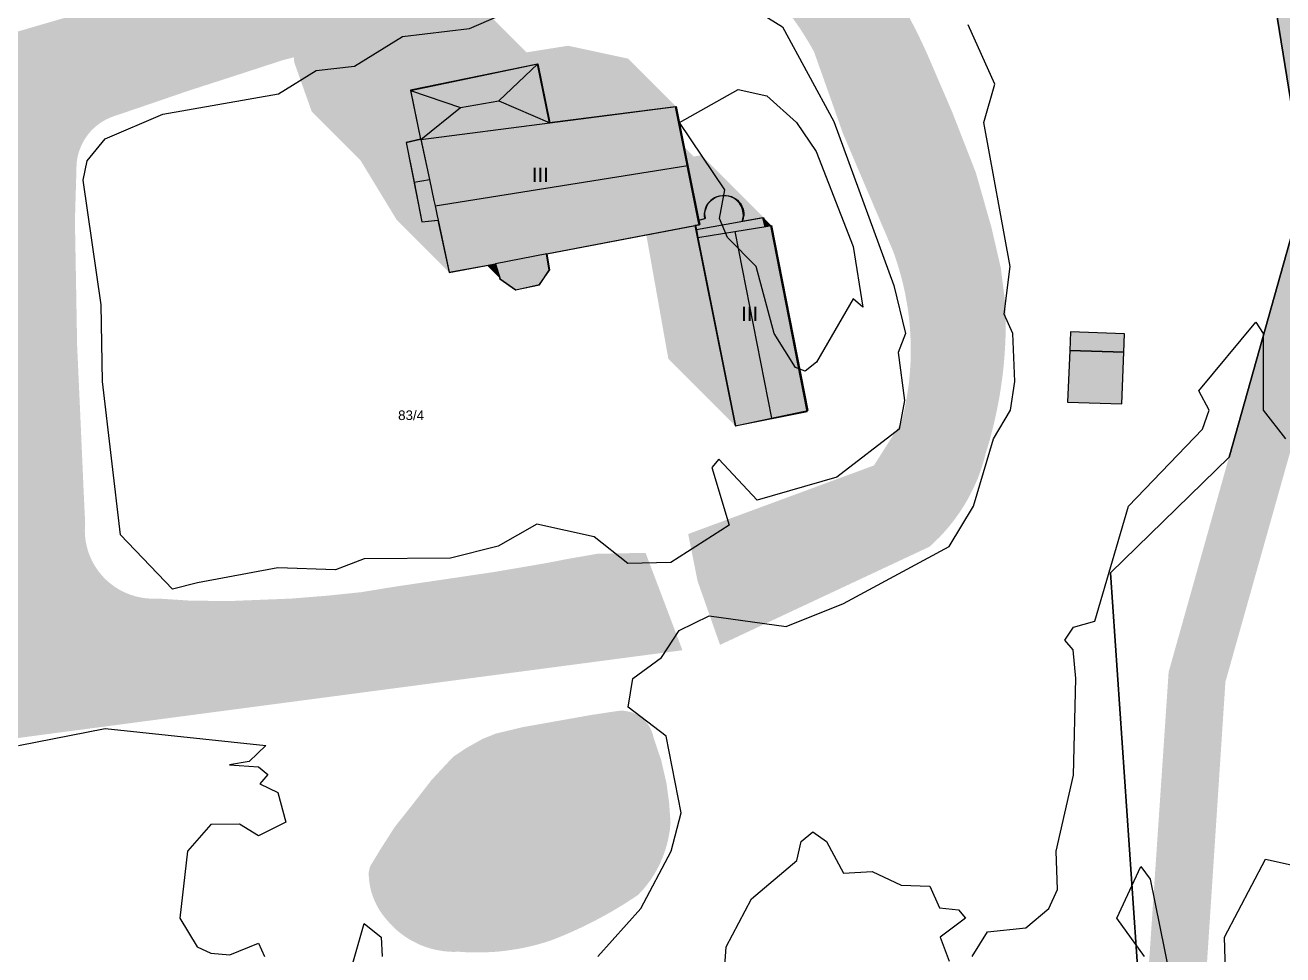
# Model space of a CAD drawing. Header units: millimetres. Extents: x 238 to 3518, y -74 to 2735.
# Drawn here: x 1903.1 to 2034.3, y 1405.4 to 1502.4 of the extents above; entities that cross this region are included whole.
import ezdxf
from ezdxf.enums import TextEntityAlignment as Align

# ---------------------------------------------------------------- set-up
doc = ezdxf.new("R2010")
doc.units = ezdxf.units.MM
for name, color, linetype in [('LP_Flurstueck_bez', 7, 'Continuous'), ('LP_Flurstuecke', 8, 'Continuous'), ('LP_Gebaeude_Dachaufsicht', 9, 'Continuous'), ('LP_Gebaeude_Dachschatten', 253, 'Continuous'), ('LP_Gebaeude_F', 254, 'Continuous'), ('LP_Gebaeude_Geschosszahl', 7, 'Continuous'), ('LP_Gebaeude_Schatten', 7, 'Continuous'), ('LP_Gebaeude_U', 7, 'Continuous'), ('LP_Topographie_Hoehenlinien', 8, 'Continuous'), ('LP_Verkehr_Gewaesser', 150, 'Continuous'), ('LP_Verkehr_Strassen', 9, 'Continuous'), ('LP_Verkehr_Strassennamen', 7, 'Continuous')]:
    doc.layers.add(name, color=color, linetype=linetype)
doc.styles.get("Standard").update_dxf_attribs({"font": 'arial.ttf'})

msp = doc.modelspace()

# ---------------------------------------------------------------- hatches: boundary and pattern name
at = {"layer": 'LP_Gebaeude_Dachschatten'}
for points in [[(1948.55, 1493.81), (1952.54, 1494.49), (1956.61, 1498.35), (1943.33, 1495.57)], [(1948.55, 1493.81), (1943.33, 1495.57), (1944.38, 1490.5), (1944.4, 1490.51), (1944.41, 1490.47)], [(1972.25, 1487.74), (1971.01, 1493.9), (1957.84, 1492.2), (1944.41, 1490.47), (1945.3, 1486.28), (1945.76, 1484.11), (1945.89, 1483.54)], [(1945.3, 1486.28), (1944.4, 1490.51), (1944.38, 1490.5), (1942.88, 1490.15), (1943.7, 1486.01)], [(1977.14, 1480.85), (1973.3, 1480.22), (1977.21, 1460.57), (1980.98, 1461.37)]]:
    msp.add_hatch(color=253, dxfattribs=at).paths.add_polyline_path(points)
at = {"layer": 'LP_Gebaeude_F'}
for points in [[(1942.86, 1490.15), (1944.5, 1481.88), (1946.19, 1482.04), (1947.34, 1476.6), (1952.17, 1477.48), (1952.65, 1475.91), (1954.27, 1474.78), (1956.76, 1475.3), (1957.79, 1476.81), (1957.51, 1478.52), (1972.98, 1481.48), (1973.41, 1481.56), (1973.32, 1482.01), (1970.94, 1493.88), (1957.82, 1492.19), (1956.55, 1498.32), (1943.31, 1495.59), (1944.36, 1490.5)], [(1972.98, 1481.48), (1977.17, 1460.58), (1984.7, 1462.09), (1980.9, 1481.44), (1980.31, 1481.34), (1980.08, 1482.29), (1977.91, 1481.91), (1977.99, 1482.18), (1978.03, 1482.48), (1978.02, 1482.77), (1977.98, 1483.03), (1977.92, 1483.26), (1977.83, 1483.47), (1977.73, 1483.65), (1977.62, 1483.8), (1977.5, 1483.95), (1977.36, 1484.09), (1977.18, 1484.23), (1976.97, 1484.36), (1976.73, 1484.47), (1976.46, 1484.55), (1976.16, 1484.59), (1975.88, 1484.59), (1975.85, 1484.59), (1975.54, 1484.55), (1975.27, 1484.47), (1975.03, 1484.37), (1974.82, 1484.24), (1974.64, 1484.1), (1974.5, 1483.96), (1974.37, 1483.82), (1974.26, 1483.67), (1974.16, 1483.49), (1974.07, 1483.28), (1974, 1483.05), (1973.96, 1482.79), (1973.95, 1482.51), (1973.99, 1482.2), (1973.99, 1482.18), (1973.32, 1482.01), (1973.41, 1481.56)], [(2012.06, 1468.46), (2017.72, 1468.26), (2017.79, 1470.17), (2012.13, 1470.39)], [(2011.85, 1463.07), (2017.51, 1462.87), (2017.72, 1468.26), (2012.06, 1468.46)]]:
    msp.add_hatch(color=254, dxfattribs=at).paths.add_polyline_path(points)
at = {"layer": 'LP_Gebaeude_Schatten'}
for points in [[(1971.01, 1493.9), (1957.84, 1492.2), (1956.61, 1498.35), (1943.33, 1495.57), (1944.38, 1490.5), (1942.88, 1490.15), (1943.7, 1486.01), (1944.52, 1481.88), (1946.2, 1482.04), (1946.21, 1482.05), (1947.36, 1476.61), (1941.86, 1482.11), (1938.1, 1488.3), (1933.02, 1493.38), (1931.2, 1498.51), (1930.88, 1502.15), (1932.38, 1502.5), (1932.4, 1502.51), (1934.87, 1500.04), (1933.33, 1505.57), (1947.11, 1507.85), (1955.41, 1499.55), (1959.75, 1500.24), (1966.01, 1498.9), (1971.01, 1493.9)], [(1944.4, 1490.51), (1944.41, 1490.47), (1945.3, 1486.28), (1944.41, 1490.47), (1944.4, 1490.51)], [(1973.65, 1488.82), (1980.15, 1482.32), (1977.98, 1481.94), (1978.06, 1482.21), (1978.09, 1482.51), (1978.09, 1482.79), (1978.05, 1483.06), (1977.98, 1483.29), (1977.89, 1483.5), (1977.8, 1483.68), (1977.69, 1483.83), (1977.57, 1483.97), (1977.42, 1484.12), (1977.25, 1484.26), (1977.04, 1484.39), (1976.8, 1484.5), (1976.53, 1484.58), (1976.23, 1484.62), (1975.94, 1484.62), (1975.91, 1484.62), (1975.61, 1484.58), (1975.34, 1484.5), (1975.1, 1484.4), (1974.89, 1484.27), (1974.71, 1484.13), (1974.56, 1483.99), (1974.44, 1483.85), (1974.33, 1483.7), (1974.23, 1483.52), (1974.14, 1483.31), (1974.07, 1483.08), (1974.03, 1482.82), (1974.02, 1482.53), (1974.06, 1482.23), (1974.06, 1482.22), (1974.06, 1482.2), (1973.39, 1482.04), (1972.25, 1487.74), (1971.85, 1489.69), (1972.86, 1488.68), (1973.65, 1488.82)], [(1980.38, 1481.38), (1980.16, 1482.29), (1980.97, 1481.48), (1980.38, 1481.38)], [(1967.91, 1480.52), (1973.05, 1481.5), (1973.13, 1481.08), (1973.3, 1480.22), (1977.21, 1460.57), (1970.21, 1467.57), (1967.91, 1480.52)], [(1952.2, 1477.49), (1952.68, 1475.92), (1951.28, 1477.32), (1952.2, 1477.49)]]:
    msp.add_hatch(color=7, dxfattribs=at).paths.add_polyline_path(points)
at = {"layer": 'LP_Verkehr_Gewaesser'}
for points in [[(1877.69, 1424.75), (1971.68, 1437.17), (1967.84, 1447.33), (1962.83, 1447.24), (1959.94, 1446.74), (1957.35, 1446.24), (1952.08, 1445.34), (1949.24, 1444.92), (1945.66, 1444.39), (1941.86, 1443.83), (1938.18, 1443.23), (1934.6, 1442.86), (1930.87, 1442.56), (1924.39, 1442.3), (1920.3, 1442.35), (1916.92, 1442.57), (1916.74, 1442.56), (1916.16, 1442.56), (1915.61, 1442.61), (1915.07, 1442.7), (1914.57, 1442.82), (1914.1, 1442.97), (1913.65, 1443.15), (1913.24, 1443.34), (1912.86, 1443.55), (1912.5, 1443.78), (1912.18, 1444.01), (1911.88, 1444.25), (1911.61, 1444.49), (1911.37, 1444.73), (1911.13, 1444.99), (1910.9, 1445.27), (1910.67, 1445.57), (1910.45, 1445.9), (1910.24, 1446.26), (1910.04, 1446.65), (1909.86, 1447.07), (1909.7, 1447.52), (1909.57, 1448), (1909.46, 1448.51), (1909.39, 1449.04), (1909.36, 1449.6), (1909.38, 1450.18), (1909.4, 1450.36), (1909.24, 1453.78), (1908.86, 1462.36), (1908.56, 1468.97), (1908.45, 1475.35), (1908.33, 1481.95), (1908.49, 1487.41), (1908.49, 1487.6), (1908.52, 1488.07), (1908.58, 1488.51), (1908.67, 1488.92), (1908.79, 1489.3), (1908.93, 1489.66), (1909.08, 1489.99), (1909.24, 1490.3), (1909.41, 1490.58), (1909.58, 1490.83), (1909.77, 1491.08), (1909.99, 1491.33), (1910.23, 1491.57), (1910.5, 1491.82), (1910.8, 1492.06), (1911.13, 1492.28), (1911.49, 1492.5), (1911.89, 1492.69), (1912.32, 1492.86), (1912.5, 1492.92), (1915.93, 1494.09), (1920.19, 1495.55), (1925.02, 1497.11), (1930.05, 1498.75), (1936.45, 1500.39), (1942.13, 1501.6), (1947.79, 1502.67), (1953.65, 1503.61), (1961.3, 1504.59), (1969.61, 1505.37), (1976.31, 1505.66), (1976.44, 1505.67), (1976.96, 1505.67), (1977.47, 1505.64), (1977.95, 1505.59), (1978.41, 1505.51), (1978.85, 1505.42), (1979.27, 1505.31), (1979.66, 1505.19), (1980.04, 1505.06), (1980.41, 1504.91), (1980.78, 1504.74), (1981.17, 1504.55), (1981.56, 1504.32), (1981.95, 1504.07), (1982.35, 1503.79), (1982.74, 1503.48), (1983.14, 1503.13), (1983.23, 1503.05), (1983.55, 1502.6), (1983.97, 1501.99), (1984.36, 1501.38), (1984.74, 1500.76), (1985.12, 1500.12), (1985.39, 1499.64), (1986.2, 1497.36), (1988.42, 1491.08), (1991, 1485.02), (1993.6, 1478.93), (1993.78, 1478.44), (1994.06, 1477.61), (1994.31, 1476.79), (1994.53, 1475.98), (1994.73, 1475.18), (1994.9, 1474.4), (1995.04, 1473.63), (1995.17, 1472.88), (1995.27, 1472.14), (1995.35, 1471.42), (1995.41, 1470.7), (1995.45, 1470.01), (1995.48, 1469.31), (1995.49, 1468.6), (1995.48, 1467.87), (1995.46, 1467.13), (1995.41, 1466.36), (1995.35, 1465.58), (1995.26, 1464.79), (1995.14, 1463.98), (1995, 1463.15), (1994.84, 1462.31), (1994.64, 1461.46), (1994.51, 1460.95), (1991.65, 1456.45), (1972.28, 1449.3), (1973.26, 1444.39), (1975.6, 1437.73), (1997.44, 1447.97), (1997.51, 1448.03), (1998.02, 1448.51), (1998.51, 1448.99), (1998.96, 1449.48), (1999.38, 1449.96), (1999.78, 1450.45), (2000.15, 1450.94), (2000.49, 1451.42), (2000.81, 1451.9), (2001.11, 1452.37), (2001.39, 1452.85), (2001.66, 1453.36), (2001.93, 1453.89), (2002.19, 1454.44), (2002.44, 1455.01), (2002.67, 1455.62), (2002.89, 1456.24), (2003.09, 1456.9), (2003.27, 1457.57), (2003.29, 1457.67), (2003.45, 1458.18), (2003.73, 1459.12), (2003.97, 1460.05), (2004.2, 1460.97), (2004.4, 1461.87), (2004.58, 1462.77), (2004.74, 1463.65), (2004.88, 1464.51), (2005, 1465.36), (2005.11, 1466.22), (2005.2, 1467.09), (2005.27, 1467.98), (2005.33, 1468.89), (2005.37, 1469.82), (2005.39, 1470.76), (2005.39, 1471.72), (2005.37, 1472.7), (2005.36, 1473.24), (2004.88, 1477.05), (2003.92, 1481.22), (2002.29, 1486.96), (1999.84, 1493.25), (1997.52, 1498.65), (1997.17, 1499.45), (1996.72, 1500.43), (1996.26, 1501.4), (1995.79, 1502.33), (1995.31, 1503.25), (1994.82, 1504.13), (1994.32, 1505), (1993.82, 1505.84), (1993.31, 1506.66), (1992.79, 1507.48), (1992.25, 1508.29), (1991.68, 1509.11), (1991.09, 1509.94), (1990.47, 1510.76), (1989.83, 1511.59), (1989.16, 1512.42), (1988.47, 1513.25), (1987.9, 1513.91), (1987.73, 1514.07), (1987.2, 1514.56), (1986.67, 1515.01), (1986.14, 1515.43), (1985.6, 1515.82), (1985.08, 1516.19), (1984.55, 1516.52), (1984.03, 1516.84), (1983.52, 1517.12), (1983.01, 1517.39), (1982.49, 1517.64), (1981.95, 1517.88), (1981.39, 1518.12), (1980.81, 1518.34), (1980.2, 1518.55), (1979.57, 1518.74), (1978.92, 1518.92), (1978.24, 1519.08), (1977.53, 1519.22), (1977.3, 1519.26), (1977.05, 1519.3), (1976.63, 1519.41), (1976.24, 1519.54), (1975.88, 1519.69), (1975.54, 1519.86), (1975.24, 1520.04), (1974.96, 1520.23), (1974.71, 1520.43), (1974.49, 1520.62), (1974.27, 1520.83), (1974.06, 1521.07), (1973.85, 1521.33), (1973.64, 1521.62), (1973.45, 1521.94), (1973.27, 1522.29), (1973.11, 1522.67), (1972.98, 1523.08), (1972.92, 1523.33), (1972.88, 1523.48), (1972.76, 1524.05), (1972.68, 1524.61), (1972.64, 1525.15), (1972.64, 1525.68), (1972.67, 1526.18), (1972.72, 1526.66), (1972.8, 1527.12), (1972.9, 1527.55), (1973.02, 1527.96), (1973.15, 1528.35), (1973.29, 1528.71), (1973.44, 1529.05), (1973.61, 1529.38), (1973.8, 1529.72), (1974.02, 1530.07), (1974.26, 1530.42), (1974.53, 1530.77), (1974.84, 1531.12), (1975.18, 1531.46), (1975.55, 1531.8), (1975.96, 1532.13), (1976.4, 1532.45), (1976.89, 1532.74), (1977.41, 1533.01), (1977.54, 1533.07), (1980.69, 1534.4), (1990.37, 1538.5), (1993.2, 1539.62), (1988.57, 1542.82), (1975.83, 1536.67), (1972.84, 1534.66), (1971.07, 1533.01), (1970.3, 1531.99), (1969.75, 1531.18), (1969.12, 1529.91), (1968.64, 1528.52), (1968.22, 1527.86), (1968.2, 1527.83), (1967.94, 1527.54), (1967.67, 1527.28), (1967.39, 1527.06), (1967.12, 1526.87), (1966.84, 1526.72), (1966.57, 1526.6), (1966.31, 1526.51), (1966.06, 1526.43), (1965.81, 1526.38), (1965.54, 1526.33), (1965.24, 1526.31), (1964.93, 1526.31), (1964.6, 1526.34), (1964.25, 1526.4), (1963.89, 1526.49), (1963.52, 1526.63), (1963.49, 1526.64), (1962.36, 1527.17), (1961.28, 1527.74), (1960.43, 1528.5), (1959.71, 1529.24), (1957.74, 1527.18), (1958.72, 1526.34), (1960.81, 1524.83), (1963.78, 1523.18), (1966.31, 1522.03), (1967.49, 1521.71), (1968.38, 1521.33), (1968.81, 1520.6), (1968.82, 1520.44), (1968.81, 1520.25), (1968.78, 1520.08), (1968.74, 1519.91), (1968.67, 1519.73), (1968.6, 1519.59), (1968.08, 1518.75), (1967.17, 1517.96), (1965.7, 1517.24), (1962.56, 1516.24), (1952.45, 1513.96), (1934.03, 1510.41), (1925.25, 1508.14), (1917.65, 1506.19), (1899.07, 1500.76), (1898.75, 1500.62), (1898.34, 1500.41), (1897.96, 1500.19), (1897.62, 1499.96), (1897.3, 1499.72), (1897.01, 1499.48), (1896.75, 1499.23), (1896.51, 1498.98), (1896.28, 1498.72), (1896.05, 1498.44), (1895.84, 1498.13), (1895.62, 1497.79), (1895.42, 1497.43), (1895.23, 1497.03), (1895.06, 1496.61), (1894.95, 1496.28), (1893.15, 1491.61), (1887.67, 1493.5), (1887.52, 1489.53), (1891.8, 1488.19), (1891.2, 1459.48), (1881.95, 1433.63), (1880.07, 1429.71)], [(1938.96, 1414.01), (1938.97, 1413.67), (1939, 1413.23), (1939.06, 1412.81), (1939.13, 1412.41), (1939.22, 1412.03), (1939.33, 1411.68), (1939.45, 1411.35), (1939.58, 1411.02), (1939.74, 1410.68), (1939.92, 1410.34), (1940.13, 1409.99), (1940.37, 1409.64), (1940.64, 1409.29), (1940.85, 1409.04), (1940.91, 1408.97), (1941.27, 1408.56), (1941.64, 1408.19), (1942.01, 1407.86), (1942.39, 1407.56), (1942.76, 1407.29), (1943.14, 1407.05), (1943.5, 1406.84), (1943.87, 1406.65), (1944.22, 1406.48), (1944.58, 1406.33), (1944.96, 1406.19), (1945.37, 1406.06), (1945.8, 1405.95), (1946.25, 1405.86), (1946.73, 1405.78), (1947.22, 1405.73), (1947.74, 1405.7), (1948.28, 1405.71), (1948.38, 1405.71), (1948.44, 1405.71), (1949.17, 1405.66), (1949.89, 1405.64), (1950.59, 1405.64), (1951.27, 1405.66), (1951.93, 1405.69), (1952.57, 1405.74), (1953.2, 1405.81), (1953.82, 1405.9), (1954.46, 1406), (1955.11, 1406.12), (1955.78, 1406.27), (1956.46, 1406.44), (1957.14, 1406.63), (1957.85, 1406.85), (1957.9, 1406.87), (1958.63, 1407.15), (1959.48, 1407.5), (1960.3, 1407.86), (1961.1, 1408.23), (1961.88, 1408.61), (1962.64, 1409), (1963.39, 1409.4), (1964.15, 1409.82), (1964.91, 1410.27), (1965.68, 1410.74), (1966.45, 1411.24), (1967.09, 1411.67), (1967.19, 1411.78), (1967.58, 1412.2), (1967.93, 1412.63), (1968.25, 1413.05), (1968.54, 1413.48), (1968.8, 1413.9), (1969.03, 1414.31), (1969.25, 1414.72), (1969.43, 1415.13), (1969.61, 1415.53), (1969.77, 1415.97), (1969.92, 1416.42), (1970.06, 1416.89), (1970.18, 1417.39), (1970.28, 1417.92), (1970.37, 1418.46), (1970.42, 1419.03), (1970.44, 1419.18), (1970.29, 1421.29), (1970.02, 1423.27), (1969.47, 1425.68), (1968.66, 1428.1), (1968.61, 1428.33), (1968.49, 1428.68), (1968.34, 1429.01), (1968.18, 1429.3), (1967.99, 1429.56), (1967.8, 1429.78), (1967.6, 1429.98), (1967.4, 1430.14), (1967.21, 1430.28), (1967, 1430.41), (1966.77, 1430.53), (1966.52, 1430.64), (1966.24, 1430.73), (1965.93, 1430.8), (1965.59, 1430.85), (1965.24, 1430.86), (1964.86, 1430.83), (1964.63, 1430.79), (1962.12, 1430.41), (1955.04, 1429.15), (1952.2, 1428.47), (1950.86, 1427.93), (1949.13, 1426.96), (1947.82, 1426.09), (1947.01, 1425.24), (1945.5, 1423.61), (1943.51, 1421.04), (1941.67, 1418.72), (1940.24, 1416.48), (1939.11, 1414.62)]]:
    msp.add_hatch(color=150, dxfattribs=at).paths.add_polyline_path(points)
at = {"layer": 'LP_Verkehr_Strassen'}
msp.add_hatch(color=9, dxfattribs=at).paths.add_polyline_path([(1966.45, 1596.19), (1967.19, 1593.69), (1973.65, 1571.77), (1977.9, 1558.4), (1977.89, 1557.43), (1980.24, 1557.4), (1982.33, 1553.47), (1982.61, 1552.99), (1988.57, 1542.82), (1993.2, 1539.62), (2033.55, 1504.1), (2036.57, 1485.37), (2028.68, 1457.33), (2022.38, 1434.9), (2019.73, 1395.6), (2020.04, 1391.13), (2020.25, 1388.14), (2022.23, 1358.88), (2022.57, 1353.89), (2022.81, 1350.5), (2023.95, 1334.28), (2025.11, 1317.94), (2036.94, 1323.47), (2035.05, 1325.02), (2033.6, 1326.3), (2032.67, 1330.44), (2028.83, 1384.66), (2036.74, 1401.12), (2028.65, 1398.05), (2026.08, 1399.99), (2028.3, 1433.87), (2042.7, 1485.01), (2039.12, 1507.17), (1996.1, 1542.73), (1993.08, 1546.67), (1985.95, 1555.95), (1984.46, 1559.29), (1978.82, 1594.3), (1978.05, 1598.92)])

# ---------------------------------------------------------------- linework, layer by layer
at = {"layer": 'LP_Flurstuecke', "color": 8}
for points in [[(2033.55, 1504.1), (2036.57, 1485.37), (2028.68, 1457.33), (2016.33, 1445.26), (2019.73, 1395.6), (2020.04, 1391.13), (2020.25, 1388.14), (2022.23, 1358.88), (2022.57, 1353.89), (2022.81, 1350.5), (2023.95, 1334.28), (2025.11, 1317.94), (2036.94, 1323.47), (2042.02, 1325.84), (2032.67, 1330.44), (2028.83, 1384.66), (2036.74, 1401.12), (2038.69, 1405.18), (2037.61, 1451.08), (2045.76, 1484.96), (2043.21, 1509.77)], [(1881.22, 1380.31), (1928.56, 1358.17), (1928.13, 1366.39), (1970.54, 1368.56), (1971.17, 1389.99), (1985.59, 1388.91), (1987.43, 1389.03), (2020.04, 1391.13), (2019.73, 1395.6), (2016.33, 1445.26), (2028.68, 1457.33), (2036.57, 1485.37), (2033.55, 1504.1)]]:
    msp.add_lwpolyline(points, dxfattribs=at)
at = {"layer": 'LP_Gebaeude_Dachaufsicht', "color": 9}
for p, q in [((1943.33, 1495.57, 84.08), (1956.61, 1498.35, 84.08)), ((1952.54, 1494.49, 86.43), (1956.61, 1498.35, 84.08)), ((1956.61, 1498.35, 84.08), (1957.84, 1492.2, 84.08)), ((1943.33, 1495.57, 84.08), (1944.38, 1490.5, 84.07)), ((1943.33, 1495.57, 84.08), (1948.55, 1493.81, 86.43)), ((1944.41, 1490.47, 84.08), (1948.55, 1493.81, 86.43)), ((1948.55, 1493.81, 86.43), (1952.54, 1494.49, 86.43)), ((1952.54, 1494.49, 86.43), (1957.84, 1492.2, 84.08)), ((1957.84, 1492.2, 79.13), (1971.01, 1493.9, 79.13)), ((1971.01, 1493.9, 79.13), (1972.25, 1487.74, 89.33)), ((1944.41, 1490.47, 79.13), (1957.84, 1492.2, 79.13)), ((1944.41, 1490.47, 84.08), (1957.84, 1492.2, 84.08)), ((1942.88, 1490.15, 87.58), (1944.38, 1490.5, 87.58)), ((1942.88, 1490.15, 87.58), (1943.7, 1486.01, 89.42)), ((1944.38, 1490.5, 84.07), (1944.4, 1490.51, 84.08)), ((1944.38, 1490.5, 87.58), (1944.4, 1490.51, 87.58)), ((1944.4, 1490.51, 84.08), (1944.41, 1490.47, 84.08)), ((1944.4, 1490.51, 87.58), (1945.3, 1486.28, 89.42)), ((1944.41, 1490.47, 79.13), (1945.3, 1486.28, 85.3)), ((1945.89, 1483.54, 89.33), (1972.25, 1487.74, 89.33)), ((1972.25, 1487.74, 89.33), (1973.39, 1482.04, 79.88)), ((1943.7, 1486.01, 89.42), (1945.3, 1486.28, 89.42)), ((1943.7, 1486.01, 89.42), (1944.52, 1481.88, 87.58)), ((1945.3, 1486.28, 89.42), (1945.76, 1484.11, 88.48)), ((1945.3, 1486.28, 85.3), (1945.76, 1484.11, 88.48)), ((1975.61, 1484.58, 88.64), (1975.91, 1484.62, 88.64)), ((1975.91, 1484.62, 88.64), (1975.94, 1484.62, 88.64)), ((1975.94, 1484.62, 88.64), (1976.23, 1484.62, 88.64)), ((1976.23, 1484.62, 88.64), (1976.53, 1484.58, 88.64)), ((1945.76, 1484.11, 88.48), (1945.89, 1483.54, 89.33)), ((1945.76, 1484.11, 88.48), (1945.89, 1483.54, 88.23)), ((1945.89, 1483.54, 88.23), (1946.11, 1482.49, 87.78)), ((1945.89, 1483.54, 89.33), (1946.11, 1482.49, 87.78)), ((1974.07, 1483.08, 88.64), (1974.14, 1483.31, 88.64)), ((1974.14, 1483.31, 88.64), (1974.23, 1483.52, 88.64)), ((1974.23, 1483.52, 88.64), (1974.33, 1483.7, 88.64)), ((1974.33, 1483.7, 88.64), (1974.44, 1483.85, 88.64)), ((1974.44, 1483.85, 88.64), (1974.56, 1483.99, 88.64)), ((1974.56, 1483.99, 88.64), (1974.71, 1484.13, 88.64)), ((1974.71, 1484.13, 88.64), (1974.89, 1484.27, 88.64)), ((1974.89, 1484.27, 88.64), (1975.1, 1484.4, 88.64)), ((1975.1, 1484.4, 88.64), (1975.34, 1484.5, 88.64)), ((1975.34, 1484.5, 88.64), (1975.61, 1484.58, 88.64)), ((1976.53, 1484.58, 88.64), (1976.8, 1484.5, 88.64)), ((1976.8, 1484.5, 88.64), (1977.04, 1484.39, 88.64)), ((1977.04, 1484.39, 88.64), (1977.25, 1484.26, 88.64)), ((1977.25, 1484.26, 88.64), (1977.42, 1484.12, 88.64)), ((1977.42, 1484.12, 88.64), (1977.57, 1483.97, 88.64)), ((1977.57, 1483.97, 88.64), (1977.69, 1483.83, 88.64)), ((1977.69, 1483.83, 88.64), (1977.8, 1483.68, 88.64)), ((1977.8, 1483.68, 88.64), (1977.89, 1483.5, 88.64)), ((1977.89, 1483.5, 88.64), (1977.98, 1483.29, 88.64)), ((1944.52, 1481.88, 87.58), (1946.2, 1482.04, 87.58)), ((1946.11, 1482.49, 87.78), (1946.2, 1482.04, 87.13)), ((1946.11, 1482.49, 87.78), (1946.2, 1482.04, 87.58)), ((1946.2, 1482.04, 87.13), (1946.21, 1482.05, 87.13)), ((1946.21, 1482.05, 87.13), (1947.36, 1476.61, 79.13)), ((1973.39, 1482.04, 88.64), (1974.06, 1482.2, 88.64)), ((1973.39, 1482.04, 88.64), (1973.48, 1481.58, 88.64)), ((1973.39, 1482.04, 79.88), (1973.48, 1481.58, 79.13)), ((1974.02, 1482.53, 88.64), (1974.03, 1482.82, 88.64)), ((1974.02, 1482.53, 88.64), (1974.06, 1482.23, 88.64)), ((1974.03, 1482.82, 88.64), (1974.07, 1483.08, 88.64)), ((1974.06, 1482.23, 88.64), (1974.06, 1482.22, 88.64)), ((1974.06, 1482.22, 88.64), (1974.06, 1482.2, 88.64)), ((1977.98, 1483.29, 88.64), (1978.05, 1483.06, 88.64)), ((1977.98, 1481.94, 80.82), (1980.15, 1482.32, 80.82)), ((1977.98, 1481.94, 88.64), (1978.06, 1482.21, 88.64)), ((1978.05, 1483.06, 88.64), (1978.09, 1482.79, 88.64)), ((1978.06, 1482.21, 88.64), (1978.09, 1482.51, 88.64)), ((1978.09, 1482.79, 88.64), (1978.09, 1482.51, 88.64)), ((1980.15, 1482.32, 80.82), (1980.38, 1481.38, 80.82)), ((1957.55, 1478.53, 79.1), (1973.05, 1481.5, 79.13)), ((1973.05, 1481.5, 79.13), (1973.48, 1481.58, 79.13)), ((1973.05, 1481.5, 88.64), (1973.48, 1481.58, 88.64)), ((1973.05, 1481.5, 88.64), (1973.13, 1481.08, 88.64)), ((1973.13, 1481.08, 88.64), (1977.98, 1481.94, 88.64)), ((1973.13, 1481.08, 80.82), (1977.98, 1481.94, 80.82)), ((1973.13, 1481.08, 80.82), (1973.3, 1480.22, 80.82)), ((1973.3, 1480.22, 80.82), (1977.14, 1480.85, 80.82)), ((1973.3, 1480.22, 80.82), (1977.14, 1480.85, 85.69)), ((1977.14, 1480.85, 80.82), (1980.38, 1481.38, 80.82)), ((1977.14, 1480.85, 85.69), (1980.38, 1481.38, 81.57)), ((1977.14, 1480.85, 85.69), (1980.98, 1461.37, 85.69)), ((1980.38, 1481.38, 81.57), (1980.97, 1481.48, 80.82)), ((1980.97, 1481.48, 80.82), (1984.74, 1462.17, 80.82)), ((1973.3, 1480.22, 80.82), (1977.21, 1460.57, 80.82)), ((1952.19, 1477.53, 79.13), (1957.54, 1478.55, 79.13)), ((1957.54, 1478.55, 79.13), (1957.55, 1478.53, 79.1)), ((1957.54, 1478.55, 79.13), (1957.55, 1478.53, 79.13)), ((1957.55, 1478.53, 79.13), (1957.83, 1476.82, 79.13)), ((1947.36, 1476.61, 79.13), (1952.2, 1477.49, 79.06)), ((1952.19, 1477.53, 79.13), (1952.2, 1477.49, 79.13)), ((1952.19, 1477.53, 79.13), (1952.2, 1477.49, 79.06)), ((1952.2, 1477.49, 79.13), (1952.68, 1475.92, 79.13)), ((1956.79, 1475.32, 79.13), (1957.83, 1476.82, 79.13)), ((1952.68, 1475.92, 79.13), (1954.3, 1474.79, 79.13)), ((1954.3, 1474.79, 79.13), (1956.79, 1475.32, 79.13)), ((1977.21, 1460.57, 80.82), (1980.98, 1461.37, 85.69)), ((1980.98, 1461.37, 85.69), (1984.74, 1462.17, 80.82))]:
    msp.add_line(p, q, dxfattribs=at)
at = {"layer": 'LP_Gebaeude_U', "color": 7}
for points in [[(1942.86, 1490.15), (1944.5, 1481.88), (1946.19, 1482.04), (1947.34, 1476.6), (1952.17, 1477.48), (1952.65, 1475.91), (1954.27, 1474.78), (1956.76, 1475.3), (1957.79, 1476.81), (1957.51, 1478.52), (1972.98, 1481.48), (1973.41, 1481.56), (1973.32, 1482.01), (1970.94, 1493.88), (1957.82, 1492.19), (1956.55, 1498.32), (1943.31, 1495.59), (1944.36, 1490.5)], [(1972.98, 1481.48), (1977.17, 1460.58), (1984.7, 1462.09), (1980.9, 1481.44), (1980.31, 1481.34), (1980.08, 1482.29), (1977.91, 1481.91), (1977.99, 1482.18), (1978.03, 1482.48), (1978.02, 1482.77), (1977.98, 1483.03), (1977.92, 1483.26), (1977.83, 1483.47), (1977.73, 1483.65), (1977.62, 1483.8), (1977.5, 1483.95), (1977.36, 1484.09), (1977.18, 1484.23), (1976.97, 1484.36), (1976.73, 1484.47), (1976.46, 1484.55), (1976.16, 1484.59), (1975.88, 1484.59), (1975.85, 1484.59), (1975.54, 1484.55), (1975.27, 1484.47), (1975.03, 1484.37), (1974.82, 1484.24), (1974.64, 1484.1), (1974.5, 1483.96), (1974.37, 1483.82), (1974.26, 1483.67), (1974.16, 1483.49), (1974.07, 1483.28), (1974, 1483.05), (1973.96, 1482.79), (1973.95, 1482.51), (1973.99, 1482.2), (1973.99, 1482.18), (1973.32, 1482.01), (1973.41, 1481.56)], [(2012.06, 1468.46), (2017.72, 1468.26), (2017.79, 1470.17), (2012.13, 1470.39)], [(2011.85, 1463.07), (2017.51, 1462.87), (2017.72, 1468.26), (2012.06, 1468.46)]]:
    msp.add_lwpolyline(points, close=True, dxfattribs=at)
at = {"layer": 'LP_Topographie_Hoehenlinien', "color": 8}
for points in [[(1921.1, 1444.22), (1918.49, 1443.55), (1913.07, 1449.22), (1911.21, 1465.22), (1911.07, 1473.22), (1909.18, 1486.22), (1909.62, 1488.22), (1911.49, 1490.52), (1917.49, 1493.1), (1929.57, 1495.22), (1933.49, 1497.65), (1937.49, 1498.1), (1942.48, 1501.22), (1949.48, 1502.05), (1952.48, 1503.32)], [(1979.48, 1503.85), (1982.11, 1502.22), (1987.48, 1492.33), (1993.73, 1475.22), (1994.94, 1470.22), (1994.19, 1468.22), (1994.84, 1463.22), (1994.28, 1460.22), (1987.77, 1455.22), (1979.48, 1452.83), (1975.48, 1457.12), (1974.74, 1456.22), (1976.55, 1450.22), (1970.48, 1446.32), (1965.98, 1446.22), (1962.48, 1449.02), (1956.48, 1450.33), (1952.48, 1448.03), (1947.48, 1446.77), (1938.49, 1446.72), (1935.49, 1445.55), (1929.49, 1445.77), (1921.1, 1444.22)], [(1962.86, 1405.22), (1967.34, 1410.22), (1970.52, 1416.22), (1971.55, 1420.22), (1969.97, 1428.22), (1966.02, 1431.22), (1966.51, 1434.22), (1969.48, 1436.41), (1971.35, 1439.22), (1974.48, 1440.75), (1982.48, 1439.65), (1988.48, 1442.06), (1999.48, 1448.01), (2002.02, 1452.22), (2004.12, 1459.22), (2005.89, 1462.22), (2006.33, 1465.22), (2006.13, 1470.22), (2005.23, 1472.22), (2005.84, 1477.22), (2003.11, 1492.22), (2004.25, 1496.22), (2001.48, 1502.41)], [(1985.67, 1467.22), (1984.48, 1466.28), (1983.48, 1466.66), (1981.23, 1470.22), (1979.37, 1477.22), (1976.37, 1480.22), (1975.54, 1482.22), (1976.11, 1485.22), (1971.39, 1492.22), (1977.48, 1495.69), (1980.48, 1495.01), (1983.59, 1492.22), (1985.63, 1489.22), (1989.48, 1479.29), (1990.48, 1472.98), (1989.48, 1473.84), (1985.67, 1467.22)], [(2001.89, 1405.22), (2003.48, 1407.78), (2007.48, 1408.22), (2009.88, 1410.22), (2010.8, 1412.22), (2010.65, 1416.22), (2012.47, 1424.15), (2012.7, 1434.22), (2012.41, 1437.22), (2011.56, 1438.22), (2012.47, 1439.57), (2014.69, 1440.22), (2018.18, 1452.22), (2025.91, 1460.22), (2026.61, 1462.22), (2025.54, 1464.22), (2031.47, 1471.4), (2032.25, 1470.22), (2032.23, 1462.22), (2034.55, 1459.22)], [(1902.45, 1427.22), (1911.49, 1429.02), (1928.25, 1427.22), (1926.49, 1425.56), (1924.44, 1425.22), (1927.49, 1425), (1928.45, 1424.22), (1927.62, 1423.22), (1929.49, 1422.34), (1930.31, 1419.22), (1927.49, 1417.81), (1925.49, 1419.02), (1922.49, 1418.98), (1920.06, 1416.22), (1919.26, 1409.22), (1921.07, 1406.22), (1922.49, 1405.57), (1924.49, 1405.4), (1927.49, 1406.62), (1928.09, 1405.22)], [(1976.02, 1403.22), (1976.23, 1406.22), (1978.88, 1411.22), (1983.61, 1415.22), (1984.05, 1417.22), (1985.29, 1418.22), (1986.7, 1417.22), (1988.48, 1413.9), (1991.48, 1414.08), (1994.48, 1412.67), (1997.48, 1412.56), (1998.48, 1410.29), (2000.48, 1410.09), (2001.2, 1409.22), (1998.55, 1407.22), (1999.48, 1404.74)], [(2028.43, 1400.22), (2028.19, 1407.22), (2032.47, 1415.36), (2035.47, 1414.7)], [(2019.86, 1405.22), (2016.97, 1409.22), (2019.47, 1414.62), (2020.47, 1413.27), (2022.47, 1403.35)], [(1936.49, 1401.59), (1938.49, 1408.67), (1940.28, 1407.22), (1940.37, 1405.22)]]:
    msp.add_lwpolyline(points, dxfattribs=at)

# ---------------------------------------------------------------- texts
at = {"layer": 'LP_Flurstueck_bez', "color": 7}
msp.add_text('83/4', height=1, dxfattribs=at).set_placement((1943.39, 1461.69), align=Align.MIDDLE_CENTER)
at = {"layer": 'LP_Gebaeude_Geschosszahl', "color": 7}
for p in [(1956.86, 1486.77), (1978.69, 1472.26)]:
    msp.add_text('III', height=1.5, dxfattribs=at).set_placement(p, align=Align.MIDDLE_CENTER)
at = {"layer": 'LP_Verkehr_Strassennamen', "color": 7}
msp.add_text('Unter den Eichen', height=2, rotation=-42.6655, dxfattribs=at).set_placement((2034.26, 1506.5), align=Align.MIDDLE_CENTER)

doc.saveas('drawing.dxf')
